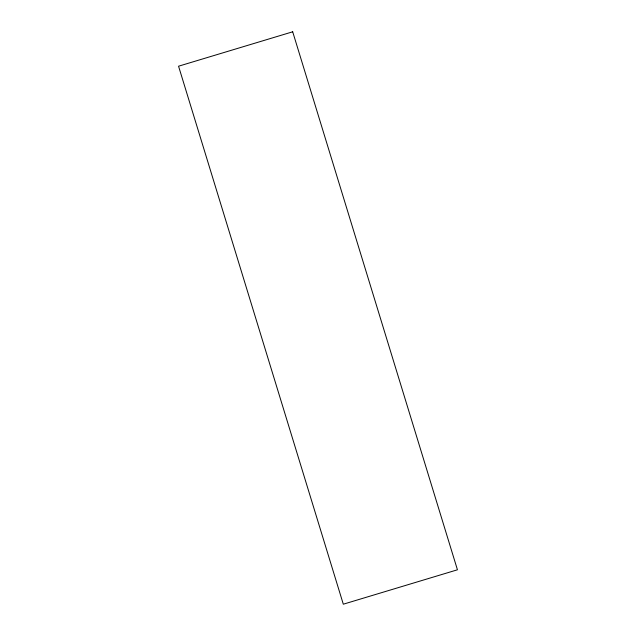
<?xml version="1.0" encoding="UTF-8"?>
<svg xmlns="http://www.w3.org/2000/svg" width="636" height="636" viewBox="0 0 636 636"><rect width="100%" height="100%" fill="white"/><g stroke="black" fill="none" stroke-linecap="round" stroke-linejoin="round"><path stroke-width="0.95" d="M292.695 31.8L178.557 66.208L343.305 604.2L457.443 569.792L292.695 31.8"/></g></svg>
